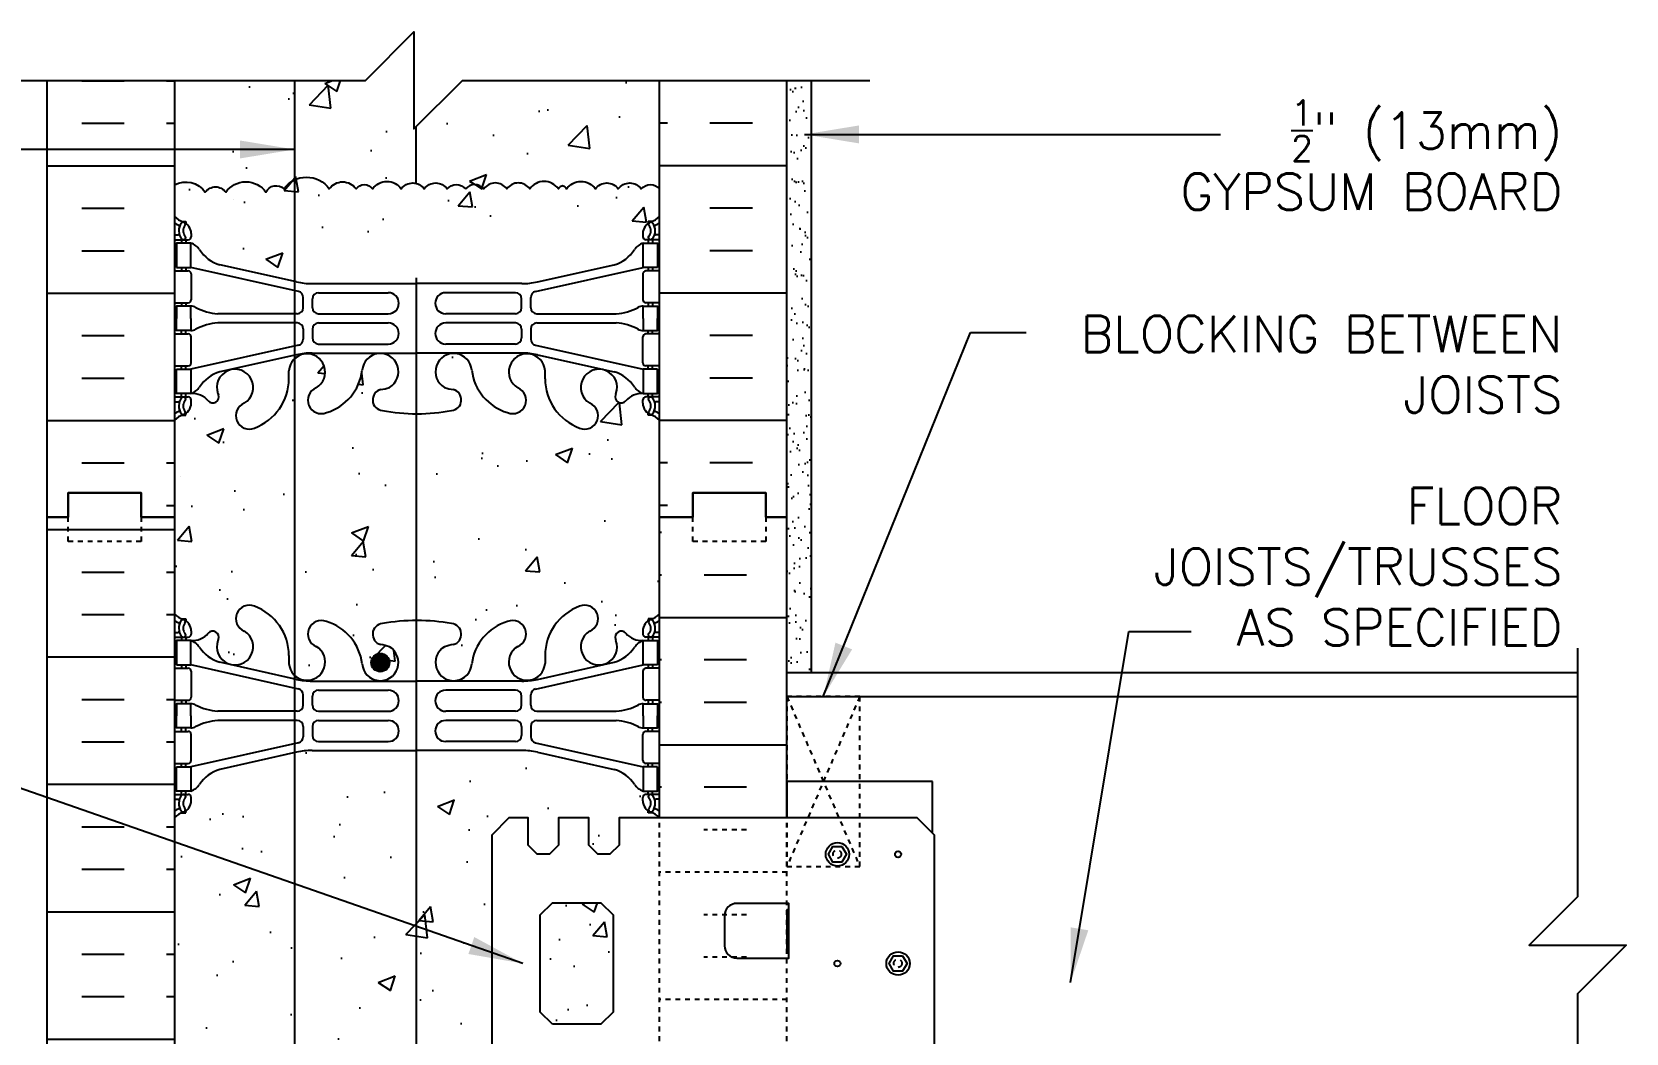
# Model space of a CAD drawing. Header units: inches. Extents: x 109 to 199.4, y 84.8 to 143.7.
# Drawn here: x 166.5 to 199.36, y 123.03 to 143.66 of the extents above; entities that cross this region are included whole.
import ezdxf

# ---------------------------------------------------------------- set-up
doc = ezdxf.new("R2010")
doc.units = ezdxf.units.IN
doc.header["$LTSCALE"] = 0.5
doc.header["$MEASUREMENT"] = 0
doc.linetypes.add('DASHED2', pattern=[0.375, 0.25, -0.125])
doc.linetypes.add('HIDDEN2', pattern=[0.1875, 0.125, -0.0625])
for name, color, linetype in [('HATCH', 12, 'Continuous'), ('line25', 2, 'Continuous'), ('LINE3', 3, 'Continuous'), ('LINE50', 5, 'Continuous'), ('LINE9', 9, 'Continuous'), ('TEXT', 4, 'Continuous'), ('Web_Edge', 9, 'Continuous')]:
    doc.layers.add(name, color=color, linetype=linetype)
doc.styles.add('DIM', font='romans.shx', dxfattribs={"width": 0.7})
doc.styles.add('ROMANS', font='romans.shx', dxfattribs={"height": 0.75})
doc.dimstyles.new('ext_12', dxfattribs={"dimscale": 12, "dimtxt": 0.09375, "dimasz": 0.09375, "dimexe": 0.09375, "dimexo": 0.0625, "dimgap": 0.0625, "dimtad": 1, "dimdec": 1, "dimzin": 3, "dimdsep": 46, "dimlunit": 4, "dimtxsty": 'DIM', "dimcen": 0.09, "dimdle": 0.09375, "dimclrt": 4, "dimadec": 0, "dimazin": 0, "dimtfac": 1, "dimtdec": 1, "dimtmove": 2, "dimatfit": 3, "dimfxl": 1, "dimfrac": 2, "dimtolj": 1, "dimtzin": 0, "dimarcsym": 0})

msp = doc.modelspace()

# ---------------------------------------------------------------- hatches: boundary and pattern name
at = {"layer": 'HATCH'}
h = msp.add_hatch(dxfattribs=at)
h.set_pattern_fill('AR-CONC', color=256, scale=0.5, style=0)
h.paths.add_polyline_path([(179.438, 142.661), (175.376, 142.661), (174.376, 141.661), (174.376, 143.661), (173.376, 142.661), (169.438, 142.661), (169.438, 140.511, -0.377878), (170.075, 140.357, -0.520567), (170.497, 140.357, -0.520567), (171.325, 140.357, -0.520567), (171.697, 140.425, -0.520567), (172.627, 140.425, -0.520567), (173.184, 140.425, -0.520567), (173.522, 140.425, -0.520567), (174.114, 140.425, -0.520567), (174.587, 140.425, -0.520567), (175.06, 140.425, -0.469897), (175.438, 140.425, -0.469897), (175.816, 140.425, -0.520567), (176.289, 140.425, -0.520567), (176.763, 140.425, -0.520567), (177.354, 140.425, -0.134867), (177.438, 140.494, -0.134867), (177.522, 140.425, -0.520567), (178.114, 140.425, -0.520567), (178.587, 140.425, -0.520567), (179.06, 140.425, -0.469897), (179.438, 140.425)])
h = msp.add_hatch(dxfattribs=at)
h.set_pattern_fill('AR-SAND', color=256, scale=0.25, style=0)
h.set_pattern_definition([(37.5, (70.9772, 0.341), (-0.0157483, 0.4817059), [0, -0.38, 0, -0.425, 0, -0.40625]), (7.5, (70.9772, 0.341), (0.4424442, 0.7055365), [0, -0.205, 0, -0.3425, 0, -0.13125]), (327.5, (70.6697, 0.341), (0.7785355, 0.0014148), [0, -0.125, 0, -0.45, 0, -0.5875]), (317.5, (70.6697, 0.341), (0.7515317, 0.219419), [0, -0.0625, 0, -0.295, 0, -0.3375])])
h.paths.add_polyline_path([(182.563, 142.661), (182.063, 142.661), (182.063, 133.661), (182.063, 130.461), (182.563, 130.461)])
h = msp.add_hatch(dxfattribs=at)
h.set_pattern_fill('AR-CONC', color=256, scale=0.5)
h.paths.add_polyline_path([(179.438, 140.425, 0.469897), (179.06, 140.425, 0.520567), (178.587, 140.425, 0.520567), (178.114, 140.425, 0.520567), (177.522, 140.425, 0.134867), (177.438, 140.494, 0.134867), (177.354, 140.425, 0.520567), (176.763, 140.425, 0.520567), (176.289, 140.425, 0.520567), (175.816, 140.425, 0.469897), (175.438, 140.425, 0.469897), (175.06, 140.425, 0.520567), (174.587, 140.425, 0.520567), (174.114, 140.425, 0.520567), (173.522, 140.425, 0.520567), (173.184, 140.425, 0.520567), (172.627, 140.425, 0.520567), (171.697, 140.425, 0.520567), (171.325, 140.357, 0.520567), (170.497, 140.357, 0.520567), (170.075, 140.357, 0.377878), (169.438, 140.511), (169.438, 139.854, 0.088416), (169.584, 139.756), (169.674, 139.756), (169.674, 139.715, -0.249069), (169.784, 139.507), (169.784, 139.44, -0.414214), (169.722, 139.377), (169.674, 139.377), (169.674, 139.307), (169.779, 139.307, -0.168672), (169.965, 139.158, 0.17445), (170.373, 138.862), (171.953, 138.509, 0.054974), (172.28, 138.473), (174.438, 138.473), (176.596, 138.473, 0.054974), (176.923, 138.509), (178.504, 138.862, 0.17445), (178.911, 139.158, -0.168672), (179.097, 139.307), (179.202, 139.307), (179.202, 139.377), (179.155, 139.377, -0.414214), (179.092, 139.44), (179.092, 139.507, -0.249069), (179.202, 139.715), (179.202, 139.756), (179.292, 139.756, 0.08841), (179.438, 139.854)])
h.paths.add_polyline_path([(179.438, 135.661, 0.08841), (179.292, 135.759), (179.202, 135.759), (179.202, 135.8, -0.249069), (179.092, 136.007), (179.092, 136.075, -0.414214), (179.155, 136.137), (179.202, 136.137), (179.202, 136.207), (179.097, 136.207, 0.231736), (178.74, 136.056, -0.8344), (178.528, 136.182), (178.54, 136.203, 2.155404), (178.001, 136.009, -1), (177.788, 135.498, -0.311223), (177.079, 136.514), (177.079, 136.679, 1.661382), (176.518, 136.326, -1), (176.304, 135.815, -0.30095), (175.568, 136.687, 1.661382), (175.007, 136.334, 0.055617), (175.186, 136.289, -0.843243), (175.152, 135.857, -0.047544), (174.438, 135.792, -0.047544), (173.724, 135.857, -0.843243), (173.69, 136.289, 0.055617), (173.869, 136.334, 1.661382), (173.308, 136.687, -0.30095), (172.572, 135.815, -1), (172.359, 136.326, 1.661382), (171.797, 136.679), (171.798, 136.533, -0.316114), (171.089, 135.498, -1), (170.875, 136.009, 2.155404), (170.337, 136.203), (170.348, 136.182, -0.834375), (170.137, 136.056, 0.23174), (169.779, 136.207), (169.674, 136.207), (169.674, 136.137), (169.722, 136.137, -0.414214), (169.784, 136.075), (169.784, 136.007, -0.249069), (169.674, 135.8), (169.674, 135.759), (169.584, 135.759, 0.088416), (169.438, 135.661), (169.438, 133.661), (169.438, 131.661, 0.088416), (169.584, 131.564), (169.674, 131.564), (169.674, 131.522, -0.249069), (169.784, 131.315), (169.784, 131.248, -0.414214), (169.722, 131.185), (169.674, 131.185), (169.674, 131.115), (169.779, 131.115, 0.231736), (170.137, 131.266, -0.8344), (170.348, 131.141), (170.337, 131.119, 2.155404), (170.875, 131.314, -1), (171.089, 131.825, -0.311223), (171.798, 130.809), (171.797, 130.644, 1.661382), (172.359, 130.997, -1), (172.572, 131.508, -0.30095), (173.308, 130.635, 1.661382), (173.869, 130.988, 0.055617), (173.69, 131.034, -0.843243), (173.724, 131.466, -0.047544), (174.438, 131.531, -0.047544), (175.152, 131.466, -0.843243), (175.186, 131.034, 0.055617), (175.007, 130.988, 1.661382), (175.568, 130.635, -0.30095), (176.304, 131.508, -1), (176.518, 130.997, 1.661382), (177.079, 130.644), (177.079, 130.789, -0.316114), (177.788, 131.825, -1), (178.001, 131.314, 2.155404), (178.54, 131.119), (178.528, 131.141, -0.834375), (178.74, 131.266, 0.23174), (179.097, 131.115), (179.202, 131.115), (179.202, 131.185), (179.155, 131.185, -0.414214), (179.092, 131.248), (179.092, 131.315, -0.249069), (179.202, 131.522), (179.202, 131.564), (179.292, 131.564, 0.08841), (179.438, 131.661), (179.438, 133.661)])
h.paths.add_polyline_path([(175.978, 127.108), (176.332, 127.461), (176.728, 127.461), (176.728, 126.899), (176.916, 126.711), (177.166, 126.711), (177.353, 126.899), (177.353, 127.461), (177.978, 127.461), (177.978, 126.899), (178.166, 126.711), (178.416, 126.711), (178.603, 126.899), (178.603, 127.461), (179.438, 127.461), (179.438, 127.469, 0.08841), (179.292, 127.566), (179.202, 127.566), (179.202, 127.608, -0.249069), (179.092, 127.815), (179.092, 127.883, -0.414214), (179.155, 127.945), (179.202, 127.945), (179.202, 128.015), (179.097, 128.015, -0.168672), (178.911, 128.165, 0.17445), (178.504, 128.461), (176.923, 128.813, 0.054974), (176.596, 128.85), (174.438, 128.85), (172.28, 128.85, 0.054974), (171.953, 128.813), (170.373, 128.461, 0.17445), (169.965, 128.165, -0.168672), (169.779, 128.015), (169.674, 128.015), (169.674, 127.945), (169.722, 127.945, -0.414214), (169.784, 127.883), (169.784, 127.815, -0.249069), (169.674, 127.608), (169.674, 127.566), (169.584, 127.566, 0.088416), (169.438, 127.469), (169.438, 121.854, 0.088416), (169.584, 121.756), (169.674, 121.756), (169.674, 121.715, -0.249069), (169.784, 121.507), (169.784, 121.44, -0.414214), (169.722, 121.377), (169.674, 121.377), (169.674, 121.307), (169.779, 121.307, -0.168672), (169.965, 121.158, 0.17445), (170.373, 120.862), (171.953, 120.509, 0.054974), (172.28, 120.473), (174.438, 120.473), (176.596, 120.473, 0.054974), (176.923, 120.509), (178.504, 120.862, 0.17445), (178.911, 121.158, -0.168672), (179.097, 121.307), (179.202, 121.307), (179.202, 121.377), (179.155, 121.377, -0.414214), (179.092, 121.44), (179.092, 121.461), (178.603, 121.461), (178.603, 122.024), (178.416, 122.211), (178.166, 122.211), (177.978, 122.024), (177.978, 121.461), (177.353, 121.461), (177.353, 122.024), (177.166, 122.211), (176.916, 122.211), (176.728, 122.024), (176.728, 121.461), (176.332, 121.461), (175.978, 121.815)])
h.paths.add_polyline_path([(179.438, 117.661, 0.08841), (179.292, 117.759), (179.202, 117.759), (179.202, 117.8, -0.249069), (179.092, 118.007), (179.092, 118.075, -0.414214), (179.155, 118.137), (179.202, 118.137), (179.202, 118.207), (179.097, 118.207, 0.231736), (178.74, 118.056, -0.8344), (178.528, 118.182), (178.54, 118.203, 2.155404), (178.001, 118.009, -1), (177.788, 117.498, -0.311223), (177.079, 118.514), (177.079, 118.679, 1.661382), (176.518, 118.326, -1), (176.304, 117.815, -0.30095), (175.568, 118.687, 1.661382), (175.007, 118.334, 0.055617), (175.186, 118.289, -0.843243), (175.152, 117.857, -0.047544), (174.438, 117.792, -0.047544), (173.724, 117.857, -0.843243), (173.69, 118.289, 0.055617), (173.869, 118.334, 1.661382), (173.308, 118.687, -0.30095), (172.572, 117.815, -1), (172.359, 118.326, 1.661382), (171.797, 118.679), (171.798, 118.533, -0.316114), (171.089, 117.498, -1), (170.875, 118.009, 2.155404), (170.337, 118.203), (170.348, 118.182, -0.834375), (170.137, 118.056, 0.23174), (169.779, 118.207), (169.674, 118.207), (169.674, 118.137), (169.722, 118.137, -0.414214), (169.784, 118.075), (169.784, 118.007, -0.249069), (169.674, 117.8), (169.674, 117.759), (169.584, 117.759, 0.088416), (169.438, 117.661), (169.438, 115.661), (169.438, 113.661, 0.088416), (169.584, 113.564), (169.674, 113.564), (169.674, 113.522, -0.249069), (169.784, 113.315), (169.784, 113.248, -0.414214), (169.722, 113.185), (169.674, 113.185), (169.674, 113.115), (169.779, 113.115, 0.231736), (170.137, 113.266, -0.8344), (170.348, 113.141), (170.337, 113.119, 2.155404), (170.875, 113.314, -1), (171.089, 113.825, -0.311223), (171.798, 112.809), (171.797, 112.644, 1.661382), (172.359, 112.997, -1), (172.572, 113.508, -0.30095), (173.308, 112.635, 1.661382), (173.869, 112.988, 0.055617), (173.69, 113.034, -0.843243), (173.724, 113.466, -0.047544), (174.438, 113.531, -0.047544), (175.152, 113.466, -0.843243), (175.186, 113.034, 0.055617), (175.007, 112.988, 1.661382), (175.568, 112.635, -0.30095), (176.304, 113.508, -1), (176.518, 112.997, 1.661382), (177.079, 112.644), (177.079, 112.789, -0.316114), (177.788, 113.825, -1), (178.001, 113.314, 2.155404), (178.54, 113.119), (178.528, 113.141, -0.834375), (178.74, 113.266, 0.23174), (179.097, 113.115), (179.202, 113.115), (179.202, 113.185), (179.155, 113.185, -0.414214), (179.092, 113.248), (179.092, 113.315, -0.249069), (179.202, 113.522), (179.202, 113.564), (179.292, 113.564, 0.08841), (179.438, 113.661), (179.438, 115.661)])
h.paths.add_polyline_path([(179.092, 109.815), (179.092, 109.883, -0.414214), (179.155, 109.945), (179.202, 109.945), (179.202, 110.015), (179.097, 110.015, -0.168672), (178.911, 110.165, 0.17445), (178.504, 110.461), (176.923, 110.813, 0.054974), (176.596, 110.85), (174.438, 110.85), (172.28, 110.85, 0.054974), (171.953, 110.813), (170.373, 110.461, 0.17445), (169.965, 110.165, -0.168672), (169.779, 110.015), (169.674, 110.015), (169.674, 109.945), (169.722, 109.945, -0.414214), (169.784, 109.883), (169.784, 109.815, -0.249069), (169.674, 109.608), (169.674, 109.566), (169.584, 109.566, 0.088416), (169.438, 109.469), (169.438, 106.671), (173.376, 106.671), (174.376, 107.671), (174.376, 105.671), (175.376, 106.671), (179.438, 106.671), (179.438, 109.469, 0.08841), (179.292, 109.566), (179.202, 109.566), (179.202, 109.608, -0.249069)])
h = msp.add_hatch(dxfattribs=at)
h.set_pattern_fill('INSUL', color=256, scale=7, style=0)
h.set_pattern_definition([(0, (-2756.7233, -281.3482), (0, 2.625), []), (0, (-2756.7233, -280.4732), (0, 2.625), [0.875, -0.875]), (0, (-2756.7233, -279.5982), (0, 2.625), [0.875, -0.875])])
h.paths.add_polyline_path([(166.813, 115.661), (167.251, 115.661), (167.251, 116.161), (168.751, 116.161), (168.751, 115.661), (169.438, 115.661), (169.438, 133.661), (168.751, 133.661), (168.751, 134.161), (167.251, 134.161), (167.251, 133.661), (166.813, 133.661)])
h = msp.add_hatch(dxfattribs=at)
h.set_pattern_fill('INSUL', color=256, scale=7, angle=180, style=0)
h.set_pattern_definition([(180, (70.9772, 0.341), (-3e-16, -2.625), []), (180, (70.9772, -0.534), (-3e-16, -2.625), [0.875, -0.875]), (180, (70.9772, -1.409), (-3e-16, -2.625), [0.875, -0.875])])
h.paths.add_polyline_path([(179.433, 129.757), (179.133, 129.757), (179.133, 129.257), (179.433, 129.257)])
h.paths.add_polyline_path([(182.063, 133.661), (181.626, 133.661), (181.626, 133.161), (180.126, 133.161), (180.126, 133.661), (179.438, 133.661), (179.438, 127.461), (182.063, 127.461)])
h = msp.add_hatch(dxfattribs=at)
h.set_pattern_fill('AR-CONC', color=256, scale=0.5, style=0)
h.set_pattern_definition([(50, (-1.2393, -16.9548), (3.5863, -0.31376), [0.375, -4.125]), (355, (-1.2393, -16.9548), (-0.693757, 3.76096), [0.3, -3.3]), (100.4514, (-0.9405, -16.981), (2.892547, 3.4472), [0.3187, -3.50571]), (46.1842, (-1.2393, -15.9548), (5.336205, -0.827595), [0.5625, -6.1875]), (96.6356, (-0.7947, -16.024), (4.67331, 4.87059), [0.47805, -5.25856]), (351.1842, (-1.2393, -15.955), (4.67331, 4.87059), [0.45, -4.95]), (21, (-0.7393, -16.2048), (2.984535, -2.013094), [0.375, -4.125]), (326, (-0.7393, -16.2048), (1.216577, 3.62575), [0.3, -3.3]), (71.4514, (-0.4906, -16.3725), (4.201113, 1.61265), [0.3187, -3.50571]), (37.5, (-1.2393, -16.9548), (0.060799, 1.664469), [0, -3.26, 0, -3.35, 0, -3.3125]), (7.5, (-1.2393, -16.9548), (1.315348, 1.972059), [0, -1.91, 0, -3.185, 0, -1.2625]), (327.5, (-2.3543, -16.9548), (2.669112, -0.112774), [0, -1.25, 0, -3.9, 0, -5.175]), (317.5, (-2.8543, -16.9548), (2.91593, 0.500525), [0, -1.625, 0, -2.59, 0, -3.675])])
h.paths.add_polyline_path([(178.478, 125.461), (178.228, 125.711), (177.228, 125.711), (176.978, 125.461), (176.978, 123.461), (177.228, 123.211), (178.228, 123.211), (178.478, 123.461)], flags=17)
h = msp.add_hatch(dxfattribs=at)
h.set_pattern_fill('AR-CONC', color=256, scale=0.5, style=0)
h.paths.add_polyline_path([(178.478, 125.461), (178.228, 125.711), (177.228, 125.711), (176.978, 125.461), (176.978, 123.461), (177.228, 123.211), (178.228, 123.211), (178.478, 123.461)], flags=17)
at = {"layer": 'LINE3'}
msp.add_hatch(color=256, dxfattribs=at).paths.add_polyline_path([(173.495, 130.663, 1), (173.87, 130.663, 1)])

# ---------------------------------------------------------------- linework, layer by layer
at = {"layer": 'HATCH'}
for p, q in [((167.527, 142.652), (168.402, 142.652)), ((169.277, 142.652), (169.438, 142.652)), ((179.6, 142.652), (179.438, 142.652)), ((181.35, 142.652), (180.475, 142.652)), ((167.527, 141.777), (168.402, 141.777)), ((169.277, 141.777), (169.438, 141.777)), ((179.6, 141.777), (179.438, 141.777)), ((181.35, 141.777), (180.475, 141.777)), ((166.813, 140.902), (169.438, 140.902)), ((182.063, 140.902), (179.438, 140.902)), ((171.829, 140.57), (171.829, 140.57)), ((173.216, 140.563), (173.216, 140.563)), ((173.519, 140.414), (173.519, 140.414)), ((174.498, 140.457), (174.498, 140.457)), ((178.77, 140.579), (178.77, 140.579)), ((167.527, 140.027), (168.402, 140.027)), ((170.649, 140.211), (170.649, 140.211)), ((181.35, 140.027), (180.475, 140.027)), ((167.527, 139.152), (168.402, 139.152)), ((181.35, 139.152), (180.475, 139.152)), ((166.813, 138.277), (169.438, 138.277)), ((182.063, 138.277), (179.438, 138.277)), ((167.527, 137.402), (168.402, 137.402)), ((181.35, 137.402), (180.475, 137.402)), ((167.527, 136.527), (168.402, 136.527)), ((181.35, 136.527), (180.475, 136.527)), ((166.813, 135.652), (169.438, 135.652)), ((182.063, 135.652), (179.438, 135.652)), ((167.527, 134.777), (168.402, 134.777)), ((169.277, 134.777), (169.438, 134.777)), ((179.6, 134.777), (179.438, 134.777)), ((181.35, 134.777), (180.475, 134.777)), ((169.573, 134.498), (169.573, 134.498)), ((169.277, 133.902), (169.438, 133.902)), ((179.6, 133.902), (179.438, 133.902))]:
    msp.add_line(p, q, dxfattribs=at)
at = {"layer": 'HATCH', "linetype": 'HIDDEN2'}
for p, q in [((181.227, 127.216), (180.352, 127.216)), ((182.063, 126.341), (179.438, 126.341)), ((181.227, 125.466), (180.352, 125.466)), ((181.227, 124.591), (180.352, 124.591)), ((182.063, 123.716), (179.438, 123.716))]:
    msp.add_line(p, q, dxfattribs=at)
at = {"layer": 'HATCH'}
for points in [[(169.438, 140.511, -0.377878), (170.075, 140.357, -0.520567), (170.497, 140.357, -0.520567), (171.325, 140.357, -0.520567), (171.697, 140.425, -0.520567), (172.627, 140.425, -0.520567), (173.184, 140.425, -0.520567), (173.522, 140.425, -0.520567), (174.114, 140.425, -0.520567), (174.587, 140.425, -0.520567), (175.06, 140.425, -0.469897), (175.438, 140.425)], [(177.438, 140.494, 0.134867), (177.354, 140.425, 0.520567), (176.763, 140.425, 0.520567), (176.289, 140.425, 0.520567), (175.816, 140.425, 0.469897), (175.438, 140.425)], [(177.438, 140.494, -0.134867), (177.522, 140.425, -0.520567), (178.114, 140.425, -0.520567), (178.587, 140.425, -0.520567), (179.06, 140.425, -0.469897), (179.438, 140.425)]]:
    msp.add_lwpolyline(points, format="xyb", dxfattribs=at)
at = {"layer": 'line25'}
for p, q in [((169.438, 142.661), (169.438, 133.661)), ((179.438, 133.661), (179.438, 142.661)), ((169.438, 133.661), (169.438, 115.661)), ((179.438, 127.461), (179.438, 133.661)), ((182.063, 129.961), (198.359, 129.961)), ((185.063, 128.211), (182.063, 128.211)), ((182.063, 128.211), (182.063, 127.461)), ((185.063, 127.148), (185.063, 128.211))]:
    msp.add_line(p, q, dxfattribs=at)
msp.add_lwpolyline([(185.103, 121.815), (185.103, 127.108), (184.75, 127.461), (178.603, 127.461), (178.603, 126.899), (178.416, 126.711), (178.166, 126.711), (177.978, 126.899), (177.978, 127.461), (177.353, 127.461), (177.353, 126.899), (177.166, 126.711), (176.916, 126.711), (176.728, 126.899), (176.728, 127.461), (176.332, 127.461), (175.978, 127.108), (175.978, 121.815)], dxfattribs=at)
msp.add_lwpolyline([(177.228, 123.211), (176.978, 123.461), (176.978, 125.461), (177.228, 125.711), (178.228, 125.711), (178.478, 125.461), (178.478, 123.461), (178.228, 123.211)], close=True, dxfattribs=at)
msp.add_lwpolyline([(180.778, 124.824, 0.414214), (181.028, 124.574), (182.103, 124.574), (182.103, 125.699), (181.028, 125.699, 0.414214), (180.778, 125.449)], format="xyb", close=True, dxfattribs=at)
at = {"layer": 'LINE3'}
for p, q in [((171.916, 142.661), (171.916, 120.695)), ((174.421, 140.539), (174.421, 141.707)), ((174.421, 138.592), (174.421, 127.455)), ((174.421, 127.455), (174.421, 121.455))]:
    msp.add_line(p, q, dxfattribs=at)
msp.add_circle((173.682, 130.663), 0.188, dxfattribs=at)
at = {"layer": 'LINE50'}
for p, q in [((166.813, 133.661), (166.813, 142.661)), ((182.063, 133.661), (182.063, 142.661)), ((166.813, 115.661), (166.813, 133.661)), ((182.063, 127.461), (182.063, 133.661))]:
    msp.add_line(p, q, dxfattribs=at)
for points in [[(169.438, 133.661), (168.751, 133.661), (168.751, 134.161), (167.251, 134.161), (167.251, 133.661), (166.813, 133.661)], [(166.813, 133.661), (167.251, 133.661), (167.251, 134.161), (168.751, 134.161), (168.751, 133.661), (169.438, 133.661)], [(179.438, 133.661), (180.126, 133.661), (180.126, 134.161), (181.626, 134.161), (181.626, 133.661), (182.063, 133.661)], [(182.063, 133.661), (181.626, 133.661), (181.626, 134.161), (180.126, 134.161), (180.126, 133.661), (179.438, 133.661)]]:
    msp.add_lwpolyline(points, dxfattribs=at)
at = {"layer": 'LINE9'}
for p, q in [((182.563, 142.661), (182.563, 130.461)), ((182.063, 130.461), (198.359, 130.461)), ((182.063, 125.574), (182.063, 124.699)), ((182.063, 125.574), (182.103, 125.574)), ((182.063, 124.699), (182.103, 124.699))]:
    msp.add_line(p, q, dxfattribs=at)
at = {"layer": 'LINE9', "linetype": 'HIDDEN2'}
for p, q in [((182.063, 129.961), (183.563, 126.461)), ((183.563, 129.961), (182.063, 126.461)), ((179.438, 121.461), (179.438, 127.443)), ((182.063, 121.461), (182.063, 127.461))]:
    msp.add_line(p, q, dxfattribs=at)
at = {"layer": 'LINE9'}
for points in [[(164.885, 142.661), (173.376, 142.661), (174.376, 143.661), (174.376, 141.661), (175.376, 142.661), (183.769, 142.661)], [(198.359, 130.961), (198.359, 125.836), (197.359, 124.836), (199.359, 124.836), (198.359, 123.836), (198.359, 118.711)]]:
    msp.add_lwpolyline(points, dxfattribs=at)
at = {"layer": 'LINE9', "linetype": 'DASHED2', "ltscale": 0.15}
for points in [[(168.751, 133.661), (168.751, 133.661), (168.751, 133.161), (167.251, 133.161), (167.251, 133.661), (167.251, 133.661)], [(168.751, 133.661), (168.751, 133.661), (168.751, 133.161), (167.251, 133.161), (167.251, 133.661), (167.251, 133.661)], [(181.626, 133.661), (181.626, 133.661), (181.626, 133.161), (180.126, 133.161), (180.126, 133.661), (180.126, 133.661)], [(181.626, 133.661), (181.626, 133.661), (181.626, 133.161), (180.126, 133.161), (180.126, 133.661), (180.126, 133.661)]]:
    msp.add_lwpolyline(points, dxfattribs=at)
at = {"layer": 'LINE9', "linetype": 'HIDDEN2'}
msp.add_lwpolyline([(182.063, 126.461), (183.563, 126.461), (183.563, 129.961), (182.063, 129.961)], close=True, dxfattribs=at)
at = {"layer": 'LINE9'}
for points in [[(183.196, 126.871), (183.288, 126.711), (183.196, 126.551), (183.011, 126.551), (182.919, 126.711), (183.011, 126.871)], [(184.446, 124.621), (184.538, 124.461), (184.446, 124.301), (184.261, 124.301), (184.169, 124.461), (184.261, 124.621)]]:
    msp.add_lwpolyline(points, close=True, dxfattribs=at)
for centre, radius in [((183.104, 126.711), 0.241), ((184.353, 126.711), 0.0625), ((184.354, 124.461), 0.241), ((183.103, 124.461), 0.0625)]:
    msp.add_circle(centre, radius, dxfattribs=at)
at = {"layer": 'LINE9', "linetype": 'DASHED2'}
for centre in [(183.099, 126.715), (184.349, 124.465)]:
    msp.add_circle(centre, 0.0843, dxfattribs=at)
at = {"layer": 'Web_Edge'}
for p, q in [((169.584, 139.756), (169.674, 139.756)), ((169.674, 139.756), (169.674, 139.715)), ((179.292, 139.756), (179.202, 139.756)), ((179.202, 139.756), (179.202, 139.715)), ((169.438, 139.477), (169.516, 139.477)), ((169.438, 139.377), (169.722, 139.377)), ((169.584, 139.377), (169.584, 139.307)), ((169.674, 139.377), (169.674, 139.307)), ((169.784, 139.507), (169.784, 139.44)), ((179.092, 139.507), (179.092, 139.44)), ((179.438, 139.377), (179.155, 139.377)), ((179.202, 139.377), (179.202, 139.307)), ((179.292, 139.377), (179.292, 139.307)), ((179.438, 139.477), (179.36, 139.477)), ((169.438, 138.737), (169.722, 138.737)), ((169.584, 138.807), (169.584, 138.737)), ((169.674, 138.807), (169.674, 138.737)), ((171.997, 138.311), (169.779, 138.807)), ((169.784, 138.675), (169.784, 138.14)), ((171.953, 138.509), (170.373, 138.862)), ((176.88, 138.311), (179.097, 138.807)), ((176.923, 138.509), (178.504, 138.862)), ((179.092, 138.675), (179.092, 138.14)), ((179.438, 138.737), (179.155, 138.737)), ((179.202, 138.807), (179.202, 138.737)), ((179.292, 138.807), (179.292, 138.737)), ((172.28, 138.473), (174.438, 138.473)), ((176.596, 138.473), (174.438, 138.473)), ((169.438, 138.077), (169.722, 138.077)), ((169.584, 138.077), (169.584, 138.007)), ((169.674, 138.077), (169.674, 138.007)), ((172.095, 137.977), (172.095, 138.189)), ((172.282, 137.977), (172.282, 138.161)), ((172.407, 138.286), (173.847, 138.286)), ((176.47, 138.286), (175.03, 138.286)), ((176.595, 137.977), (176.595, 138.161)), ((176.782, 137.977), (176.782, 138.189)), ((179.438, 138.077), (179.155, 138.077)), ((179.202, 138.077), (179.202, 138.007)), ((179.292, 138.077), (179.292, 138.007)), ((171.97, 137.852), (170.332, 137.852)), ((172.407, 137.852), (173.847, 137.852)), ((176.47, 137.852), (175.03, 137.852)), ((176.907, 137.852), (178.545, 137.852)), ((169.438, 137.437), (169.722, 137.437)), ((169.584, 137.437), (169.584, 137.507)), ((169.674, 137.437), (169.674, 137.507)), ((169.784, 136.84), (169.784, 137.375)), ((171.97, 137.663), (170.332, 137.663)), ((172.095, 137.538), (172.095, 137.326)), ((172.282, 137.537), (172.282, 137.353)), ((172.407, 137.662), (173.847, 137.662)), ((176.47, 137.662), (175.03, 137.662)), ((176.595, 137.537), (176.595, 137.353)), ((176.782, 137.538), (176.782, 137.326)), ((176.907, 137.663), (178.545, 137.663)), ((179.092, 136.84), (179.092, 137.375)), ((179.438, 137.437), (179.155, 137.437)), ((179.202, 137.437), (179.202, 137.507)), ((179.292, 137.437), (179.292, 137.507)), ((171.997, 137.204), (169.779, 136.707)), ((172.28, 137.042), (174.438, 137.042)), ((172.407, 137.228), (173.847, 137.228)), ((176.596, 137.042), (174.438, 137.042)), ((176.47, 137.228), (175.03, 137.228)), ((176.88, 137.204), (179.097, 136.707)), ((169.438, 136.777), (169.722, 136.777)), ((169.584, 136.707), (169.584, 136.777)), ((169.674, 136.707), (169.674, 136.777)), ((171.953, 137.006), (170.373, 136.653)), ((176.923, 137.006), (178.504, 136.653)), ((179.438, 136.777), (179.155, 136.777)), ((179.202, 136.707), (179.202, 136.777)), ((179.292, 136.707), (179.292, 136.777)), ((171.798, 136.514), (171.797, 136.679)), ((177.079, 136.514), (177.079, 136.679)), ((169.438, 136.137), (169.722, 136.137)), ((169.438, 136.037), (169.516, 136.037)), ((169.584, 136.137), (169.584, 136.207)), ((169.674, 136.137), (169.674, 136.207)), ((169.784, 136.007), (169.784, 136.075)), ((170.337, 136.203), (170.348, 136.182)), ((178.54, 136.203), (178.528, 136.182)), ((179.092, 136.007), (179.092, 136.075)), ((179.438, 136.137), (179.155, 136.137)), ((179.202, 136.137), (179.202, 136.207)), ((179.292, 136.137), (179.292, 136.207)), ((179.438, 136.037), (179.36, 136.037)), ((169.584, 135.759), (169.674, 135.759)), ((169.674, 135.759), (169.674, 135.8)), ((179.202, 135.759), (179.202, 135.8)), ((179.292, 135.759), (179.202, 135.759)), ((169.584, 131.564), (169.674, 131.564)), ((169.674, 131.564), (169.674, 131.522)), ((179.292, 131.564), (179.202, 131.564)), ((179.202, 131.564), (179.202, 131.522)), ((169.438, 131.285), (169.516, 131.285)), ((169.438, 131.185), (169.722, 131.185)), ((169.584, 131.185), (169.584, 131.115)), ((169.674, 131.185), (169.674, 131.115)), ((169.784, 131.315), (169.784, 131.248)), ((170.337, 131.119), (170.348, 131.141)), ((178.54, 131.119), (178.528, 131.141)), ((179.092, 131.315), (179.092, 131.248)), ((179.438, 131.185), (179.155, 131.185)), ((179.202, 131.185), (179.202, 131.115)), ((179.292, 131.185), (179.292, 131.115)), ((179.438, 131.285), (179.36, 131.285)), ((171.798, 130.809), (171.797, 130.644)), ((177.079, 130.809), (177.079, 130.644)), ((169.438, 130.545), (169.722, 130.545)), ((169.584, 130.615), (169.584, 130.545)), ((169.674, 130.615), (169.674, 130.545)), ((171.997, 130.118), (169.779, 130.615)), ((169.784, 130.483), (169.784, 129.948)), ((171.953, 130.317), (170.373, 130.67)), ((176.88, 130.118), (179.097, 130.615)), ((176.923, 130.317), (178.504, 130.67)), ((179.092, 130.483), (179.092, 129.948)), ((179.438, 130.545), (179.155, 130.545)), ((179.202, 130.615), (179.202, 130.545)), ((179.292, 130.615), (179.292, 130.545)), ((172.28, 130.281), (174.438, 130.281)), ((176.596, 130.281), (174.438, 130.281)), ((169.438, 129.885), (169.722, 129.885)), ((169.584, 129.885), (169.584, 129.815)), ((169.674, 129.885), (169.674, 129.815)), ((172.095, 129.784), (172.095, 129.997)), ((172.282, 129.785), (172.282, 129.969)), ((172.407, 130.094), (173.847, 130.094)), ((176.47, 130.094), (175.03, 130.094)), ((176.595, 129.785), (176.595, 129.969)), ((176.782, 129.784), (176.782, 129.997)), ((179.438, 129.885), (179.155, 129.885)), ((179.202, 129.885), (179.202, 129.815)), ((179.292, 129.885), (179.292, 129.815)), ((171.97, 129.659), (170.332, 129.659)), ((171.97, 129.471), (170.332, 129.471)), ((172.407, 129.66), (173.847, 129.66)), ((172.407, 129.47), (173.847, 129.47)), ((176.47, 129.66), (175.03, 129.66)), ((176.47, 129.47), (175.03, 129.47)), ((176.907, 129.659), (178.545, 129.659)), ((176.907, 129.471), (178.545, 129.471)), ((169.438, 129.245), (169.722, 129.245)), ((169.584, 129.245), (169.584, 129.315)), ((169.674, 129.245), (169.674, 129.315)), ((169.784, 128.648), (169.784, 129.183)), ((172.095, 129.346), (172.095, 129.134)), ((172.282, 129.345), (172.282, 129.161)), ((176.595, 129.345), (176.595, 129.161)), ((176.782, 129.346), (176.782, 129.134)), ((179.092, 128.648), (179.092, 129.183)), ((179.438, 129.245), (179.155, 129.245)), ((179.202, 129.245), (179.202, 129.315)), ((179.292, 129.245), (179.292, 129.315)), ((171.997, 129.012), (169.779, 128.515)), ((171.953, 128.813), (170.373, 128.461)), ((172.28, 128.85), (174.438, 128.85)), ((172.407, 129.036), (173.847, 129.036)), ((176.596, 128.85), (174.438, 128.85)), ((176.47, 129.036), (175.03, 129.036)), ((176.88, 129.012), (179.097, 128.515)), ((176.923, 128.813), (178.504, 128.461)), ((169.438, 128.585), (169.722, 128.585)), ((169.584, 128.515), (169.584, 128.585)), ((169.674, 128.515), (169.674, 128.585)), ((179.438, 128.585), (179.155, 128.585)), ((179.202, 128.515), (179.202, 128.585)), ((179.292, 128.515), (179.292, 128.585)), ((169.438, 127.945), (169.722, 127.945)), ((169.438, 127.845), (169.516, 127.845)), ((169.584, 127.945), (169.584, 128.015)), ((169.674, 127.945), (169.674, 128.015)), ((169.784, 127.815), (169.784, 127.883)), ((179.092, 127.815), (179.092, 127.883)), ((179.438, 127.945), (179.155, 127.945)), ((179.202, 127.945), (179.202, 128.015)), ((179.292, 127.945), (179.292, 128.015)), ((179.438, 127.845), (179.36, 127.845)), ((169.584, 127.566), (169.674, 127.566)), ((169.674, 127.566), (169.674, 127.608)), ((179.202, 127.566), (179.202, 127.608)), ((179.292, 127.566), (179.202, 127.566))]:
    msp.add_line(p, q, dxfattribs=at)
for points in [[(169.479, 138.807), (169.779, 138.807), (169.779, 139.307), (169.479, 139.307)], [(179.397, 138.807), (179.097, 138.807), (179.097, 139.307), (179.397, 139.307)], [(169.479, 136.707), (169.779, 136.707), (169.779, 136.207), (169.479, 136.207)], [(179.397, 136.707), (179.097, 136.707), (179.097, 136.207), (179.397, 136.207)], [(169.479, 130.615), (169.779, 130.615), (169.779, 131.115), (169.479, 131.115)], [(179.397, 130.615), (179.097, 130.615), (179.097, 131.115), (179.397, 131.115)], [(169.479, 128.515), (169.779, 128.515), (169.779, 128.015), (169.479, 128.015)], [(179.397, 128.515), (179.097, 128.515), (179.097, 128.015), (179.397, 128.015)]]:
    msp.add_lwpolyline(points, close=True, dxfattribs=at)
for points in [[(169.779, 137.757), (169.779, 138.007), (169.479, 138.007), (169.479, 137.757)], [(179.097, 137.757), (179.097, 138.007), (179.397, 138.007), (179.397, 137.757)], [(169.779, 137.757), (169.779, 137.507), (169.479, 137.507), (169.479, 137.757)], [(179.097, 137.757), (179.097, 137.507), (179.397, 137.507), (179.397, 137.757)], [(169.779, 129.565), (169.779, 129.815), (169.479, 129.815), (169.479, 129.565)], [(179.097, 129.565), (179.097, 129.815), (179.397, 129.815), (179.397, 129.565)], [(169.779, 129.565), (169.779, 129.315), (169.479, 129.315), (169.479, 129.565)], [(179.097, 129.565), (179.097, 129.315), (179.397, 129.315), (179.397, 129.565)]]:
    msp.add_lwpolyline(points, dxfattribs=at)
for centre, radius, start, end in [((169.784, 140.215), 0.5, 226.2109, 250.5288), ((169.784, 140.215), 0.6, 234.7832, 245.0748), ((169.778, 139.562), 0.25, 140.1145, 222.4609), ((169.522, 139.652), 0.021, 343.464, 63.9957), ((169.62, 139.693), 0.045, 321.448, 139.1879), ((169.534, 139.507), 0.25, 0, 70.5288), ((169.778, 139.562), 0.16, 140.0001, 222.4609), ((179.342, 139.507), 0.25, 109.4712, 180), ((179.256, 139.693), 0.045, 40.8121, 218.552), ((179.099, 139.562), 0.16, 317.5391, 39.9999), ((179.092, 140.215), 0.5, 289.4712, 313.7878), ((179.099, 139.562), 0.25, 317.5391, 39.8855), ((179.354, 139.652), 0.021, 116.0043, 196.536), ((179.092, 140.215), 0.6, 294.9252, 305.2158), ((169.516, 139.497), 0.0196, 269.4032, 15.4901), ((169.627, 139.424), 0.045, 222.4609, 42.4609), ((169.722, 139.44), 0.0625, 270, 0), ((179.155, 139.44), 0.0625, 180, 270), ((179.25, 139.424), 0.045, 137.5391, 317.5391), ((179.36, 139.497), 0.0196, 164.5099, 270.5968), ((169.657, 138.965), 0.364, 34.9775, 70.3387), ((170.58, 139.576), 0.743, 212.7919, 253.8107), ((178.297, 139.576), 0.743, 286.1893, 327.2081), ((179.22, 138.965), 0.364, 109.6613, 145.0225), ((169.722, 138.675), 0.0625, 0, 90), ((179.155, 138.675), 0.0625, 90, 180), ((172.28, 139.973), 1.5, 257.4135, 270), ((176.596, 139.973), 1.5, 270, 282.5865), ((169.722, 138.14), 0.0625, 270, 0), ((169.775, 137.789), 0.219, 60.4937, 88.92), ((171.97, 138.189), 0.125, 0, 77.3767), ((172.407, 138.161), 0.125, 90, 180), ((173.847, 138.069), 0.217, 270, 90), ((175.03, 138.069), 0.217, 90, 270), ((176.47, 138.161), 0.125, 0, 90), ((176.907, 138.189), 0.125, 102.6233, 180), ((179.101, 137.789), 0.219, 91.08, 119.5063), ((179.155, 138.14), 0.0625, 180, 270), ((170.421, 139.018), 1.17, 242.6365, 265.6505), ((171.97, 137.977), 0.125, 270, 0), ((172.407, 137.977), 0.125, 180, 270), ((176.47, 137.977), 0.125, 270, 360), ((176.907, 137.977), 0.125, 180, 270), ((178.456, 139.018), 1.17, 274.3495, 297.3635), ((169.722, 137.375), 0.0625, 0, 90), ((169.775, 137.726), 0.219, 271.08, 299.5063), ((170.421, 136.496), 1.17, 94.3495, 117.3635), ((171.97, 137.538), 0.125, 0, 90), ((172.407, 137.537), 0.125, 90, 180), ((172.407, 137.353), 0.125, 180, 270), ((173.847, 137.445), 0.217, 270, 90), ((175.03, 137.445), 0.217, 90, 270), ((176.47, 137.537), 0.125, 0, 90), ((176.47, 137.353), 0.125, 270, 0), ((176.907, 137.538), 0.125, 90, 180), ((178.456, 136.496), 1.17, 62.6365, 85.6505), ((179.101, 137.726), 0.219, 240.4937, 268.92), ((179.155, 137.375), 0.0625, 90, 180), ((172.171, 136.651), 0.375, 299.9315, 175.7552), ((172.28, 135.542), 1.5, 90, 102.5865), ((171.97, 137.326), 0.125, 282.6233, 0), ((173.682, 136.659), 0.375, 299.9315, 175.7552), ((175.194, 136.659), 0.375, 4.2448, 240.0685), ((176.705, 136.651), 0.375, 4.2448, 240.0685), ((176.596, 135.542), 1.5, 77.4135, 90), ((176.907, 137.326), 0.125, 180, 257.3767), ((169.722, 136.84), 0.0625, 270, 0), ((170.688, 136.334), 0.375, 299.9315, 200.3757), ((178.188, 136.334), 0.375, 339.6243, 240.0685), ((179.155, 136.84), 0.0625, 180, 270), ((170.58, 135.939), 0.743, 106.1893, 147.2081), ((170.706, 136.52), 1.092, 290.5175, 359.6668), ((172.281, 136.807), 1.034, 286.3365, 353.3331), ((176.595, 136.807), 1.034, 186.6669, 253.6635), ((178.17, 136.52), 1.092, 180.3332, 249.4825), ((178.297, 135.939), 0.743, 32.7919, 73.8107), ((169.516, 136.018), 0.0196, 344.5099, 90.5968), ((169.778, 135.953), 0.25, 137.5391, 219.8855), ((169.627, 136.091), 0.045, 317.5391, 137.5391), ((169.778, 135.953), 0.16, 137.5391, 219.9999), ((169.722, 136.075), 0.0625, 360, 90), ((169.657, 136.55), 0.364, 289.6613, 325.0225), ((169.804, 135.767), 0.441, 41.0127, 93.2024), ((170.231, 136.138), 0.125, 221.0127, 20.3757), ((172.465, 136.07), 0.277, 112.68, 292.68), ((173.744, 136.076), 0.22, 104.2604, 264.8165), ((173.576, 137.115), 0.834, 277.8937, 290.6271), ((175.301, 137.115), 0.834, 249.3729, 262.1063), ((175.132, 136.076), 0.22, 275.1835, 75.7396), ((176.411, 136.07), 0.277, 247.32, 67.32), ((178.645, 136.138), 0.125, 159.6243, 318.9873), ((179.073, 135.767), 0.441, 86.7976, 138.9873), ((179.22, 136.55), 0.364, 214.9775, 250.3387), ((179.155, 136.075), 0.0625, 90, 180), ((179.25, 136.091), 0.045, 42.4609, 222.4609), ((179.099, 135.953), 0.16, 320.0001, 42.4609), ((179.099, 135.953), 0.25, 320.1145, 42.4609), ((179.36, 136.018), 0.0196, 89.4032, 195.4901), ((169.784, 135.3), 0.6, 114.9252, 125.2168), ((169.784, 135.3), 0.5, 109.4712, 133.7891), ((169.522, 135.863), 0.021, 296.0043, 16.536), ((169.62, 135.822), 0.045, 220.8121, 38.552), ((169.534, 136.007), 0.25, 289.4712, 360), ((170.982, 135.753), 0.277, 112.68, 292.68), ((174.421, 139.569), 3.777, 259.3725, 270.2606), ((174.455, 139.569), 3.777, 269.7394, 280.6275), ((177.894, 135.753), 0.277, 247.32, 67.32), ((179.342, 136.007), 0.25, 180, 250.5288), ((179.256, 135.822), 0.045, 141.448, 319.1879), ((179.092, 135.3), 0.5, 46.2122, 70.5288), ((179.354, 135.863), 0.021, 163.464, 243.9957), ((179.092, 135.3), 0.6, 54.7832, 65.0748), ((170.982, 131.569), 0.277, 67.32, 247.32), ((170.706, 130.802), 1.092, 0.3332, 69.4825), ((178.17, 130.802), 1.092, 110.5175, 179.6668), ((177.894, 131.569), 0.277, 292.68, 112.68), ((169.784, 132.022), 0.5, 226.2109, 250.5288), ((169.784, 132.022), 0.6, 234.7832, 245.0748), ((169.778, 131.37), 0.25, 140.1145, 222.4609), ((169.522, 131.459), 0.021, 343.464, 63.9957), ((169.62, 131.501), 0.045, 321.448, 139.1879), ((169.534, 131.315), 0.25, 0, 70.5288), ((169.778, 131.37), 0.16, 140.0001, 222.4609), ((172.465, 131.252), 0.277, 67.32, 247.32), ((172.281, 130.515), 1.034, 6.6669, 73.6635), ((173.744, 131.247), 0.22, 95.1835, 255.7396), ((174.421, 127.753), 3.777, 89.7394, 100.6275), ((174.455, 127.753), 3.777, 79.3725, 90.2606), ((175.132, 131.247), 0.22, 284.2604, 84.8165), ((176.595, 130.515), 1.034, 106.3365, 173.3331), ((176.411, 131.252), 0.277, 292.68, 112.68), ((179.342, 131.315), 0.25, 109.4712, 180), ((179.256, 131.501), 0.045, 40.8121, 218.552), ((179.099, 131.37), 0.16, 317.5391, 39.9999), ((179.092, 132.022), 0.5, 289.4712, 313.7878), ((179.099, 131.37), 0.25, 317.5391, 39.8855), ((179.354, 131.459), 0.021, 116.0043, 196.536), ((179.092, 132.022), 0.6, 294.9252, 305.2168), ((169.516, 131.305), 0.0196, 269.4032, 15.4901), ((169.627, 131.231), 0.045, 222.4609, 42.4609), ((169.722, 131.248), 0.0625, 270, 0), ((169.804, 131.556), 0.441, 266.7976, 318.9873), ((169.657, 130.773), 0.364, 34.9775, 70.3387), ((170.231, 131.184), 0.125, 339.6243, 138.9873), ((170.688, 130.989), 0.375, 159.6243, 60.0685), ((178.188, 130.989), 0.375, 119.9315, 20.3757), ((178.645, 131.184), 0.125, 41.0127, 200.3757), ((179.073, 131.556), 0.441, 221.0127, 273.2024), ((179.22, 130.773), 0.364, 109.6613, 145.0225), ((179.155, 131.248), 0.0625, 180, 270), ((179.25, 131.231), 0.045, 137.5391, 317.5391), ((179.36, 131.305), 0.0196, 164.5099, 270.5968), ((170.58, 131.384), 0.743, 212.7919, 253.8107), ((172.171, 130.672), 0.375, 184.2448, 60.0685), ((173.682, 130.663), 0.375, 184.2448, 60.0685), ((173.576, 130.207), 0.834, 69.3729, 82.1063), ((175.194, 130.663), 0.375, 119.9315, 355.7552), ((175.301, 130.207), 0.834, 97.8937, 110.6271), ((176.705, 130.672), 0.375, 119.9315, 355.7552), ((178.297, 131.384), 0.743, 286.1893, 327.2081), ((169.722, 130.483), 0.0625, 0, 90), ((179.155, 130.483), 0.0625, 90, 180), ((172.28, 131.781), 1.5, 257.4135, 270), ((171.97, 129.997), 0.125, 0, 77.3767), ((176.596, 131.781), 1.5, 270, 282.5865), ((176.907, 129.997), 0.125, 102.6233, 180), ((169.722, 129.948), 0.0625, 270, 0), ((169.775, 129.596), 0.219, 60.4937, 88.92), ((172.407, 129.969), 0.125, 90, 180), ((173.847, 129.877), 0.217, 270, 90), ((175.03, 129.877), 0.217, 90, 270), ((176.47, 129.969), 0.125, 0, 90), ((179.101, 129.596), 0.219, 91.08, 119.5063), ((179.155, 129.948), 0.0625, 180, 270), ((170.421, 130.826), 1.17, 242.6365, 265.6505), ((170.421, 128.304), 1.17, 94.3495, 117.3635), ((171.97, 129.784), 0.125, 270, 0), ((171.97, 129.346), 0.125, 0, 90), ((172.407, 129.785), 0.125, 180, 270), ((172.407, 129.345), 0.125, 90, 180), ((173.847, 129.253), 0.217, 270, 90), ((175.03, 129.253), 0.217, 90, 270), ((176.47, 129.785), 0.125, 270, 360), ((176.47, 129.345), 0.125, 0, 90), ((176.907, 129.784), 0.125, 180, 270), ((176.907, 129.346), 0.125, 90, 180), ((178.456, 130.826), 1.17, 274.3495, 297.3635), ((178.456, 128.304), 1.17, 62.6365, 85.6505), ((169.722, 129.183), 0.0625, 0, 90), ((169.775, 129.534), 0.219, 271.08, 299.5063), ((171.97, 129.134), 0.125, 282.6233, 0), ((172.407, 129.161), 0.125, 180, 270), ((176.47, 129.161), 0.125, 270, 0), ((176.907, 129.134), 0.125, 180, 257.3767), ((179.101, 129.534), 0.219, 240.4937, 268.92), ((179.155, 129.183), 0.0625, 90, 180), ((172.28, 127.35), 1.5, 90, 102.5865), ((176.596, 127.35), 1.5, 77.4135, 90), ((169.722, 128.648), 0.0625, 270, 0), ((179.155, 128.648), 0.0625, 180, 270), ((169.657, 128.358), 0.364, 289.6613, 325.0225), ((170.58, 127.746), 0.743, 106.1893, 147.2081), ((178.297, 127.746), 0.743, 32.7919, 73.8107), ((179.22, 128.358), 0.364, 214.9775, 250.3387), ((169.516, 127.826), 0.0196, 344.5099, 90.5968), ((169.778, 127.761), 0.25, 137.5391, 219.8855), ((169.627, 127.899), 0.045, 317.5391, 137.5391), ((169.778, 127.761), 0.16, 137.5391, 219.9999), ((169.722, 127.883), 0.0625, 360, 90), ((179.155, 127.883), 0.0625, 90, 180), ((179.25, 127.899), 0.045, 42.4609, 222.4609), ((179.099, 127.761), 0.16, 320.0001, 42.4609), ((179.099, 127.761), 0.25, 320.1145, 42.4609), ((179.36, 127.826), 0.0196, 89.4032, 195.4901), ((169.784, 127.108), 0.6, 114.9252, 125.2168), ((169.784, 127.108), 0.5, 109.4712, 133.7891), ((169.522, 127.671), 0.021, 296.0043, 16.536), ((169.62, 127.63), 0.045, 220.8121, 38.552), ((169.534, 127.815), 0.25, 289.4712, 360), ((179.342, 127.815), 0.25, 180, 250.5288), ((179.256, 127.63), 0.045, 141.448, 319.1879), ((179.092, 127.108), 0.5, 46.2122, 70.5288), ((179.354, 127.671), 0.021, 163.464, 243.9957), ((179.092, 127.108), 0.6, 54.7842, 65.0748)]:
    msp.add_arc(centre, radius, start, end, dxfattribs=at)
for points in [[(172.282, 137.982), (172.282, 138.156)], [(176.595, 137.982), (176.595, 138.156)], [(172.282, 137.532), (172.282, 137.358)], [(176.595, 137.532), (176.595, 137.358)], [(172.282, 129.79), (172.282, 129.964)], [(176.595, 129.79), (176.595, 129.964)], [(172.282, 129.34), (172.282, 129.166)], [(176.595, 129.34), (176.595, 129.166)]]:
    msp.add_open_spline(points, degree=1, dxfattribs=at)

# ---------------------------------------------------------------- texts
at = {"layer": 'TEXT', "char_height": 0.75, "attachment_point": 6, "style": 'ROMANS'}
for s, insert, width in [('\\A1;{\\H0.7x;\\S1/2;}" (13mm) GYPSUM BOARD', (198.046, 141.126), 9.12398), ('BLOCKING BETWEEN JOISTS', (198.046, 136.811), 11.52812), ('FLOOR JOISTS/TRUSSES AS SPECIFIED', (198.046, 132.638), 9.12398)]:
    msp.add_mtext(s, dxfattribs=dict(at, insert=insert, width=width))

# ---------------------------------------------------------------- leaders
at = {"layer": 'TEXT'}
for points, override in [([(182.423, 141.548), (190.997, 141.548)], {"dimgap": 0.0625, "dimtad": 0}), ([(171.916, 141.238), (160.218, 141.238)], {"dimgap": 0.0625, "dimtad": 0}), ([(182.813, 129.961), (185.848, 137.468), (186.996, 137.468)], {"dimtad": 0}), ([(187.907, 124.066), (189.109, 131.304), (190.392, 131.304)], {"dimtad": 0}), ([(176.621, 124.461), (163.254, 129.121), (161.785, 129.121)], {"dimtad": 0})]:
    msp.add_leader(points, dimstyle='ext_12', override=override, dxfattribs=at)

doc.saveas('drawing.dxf')
